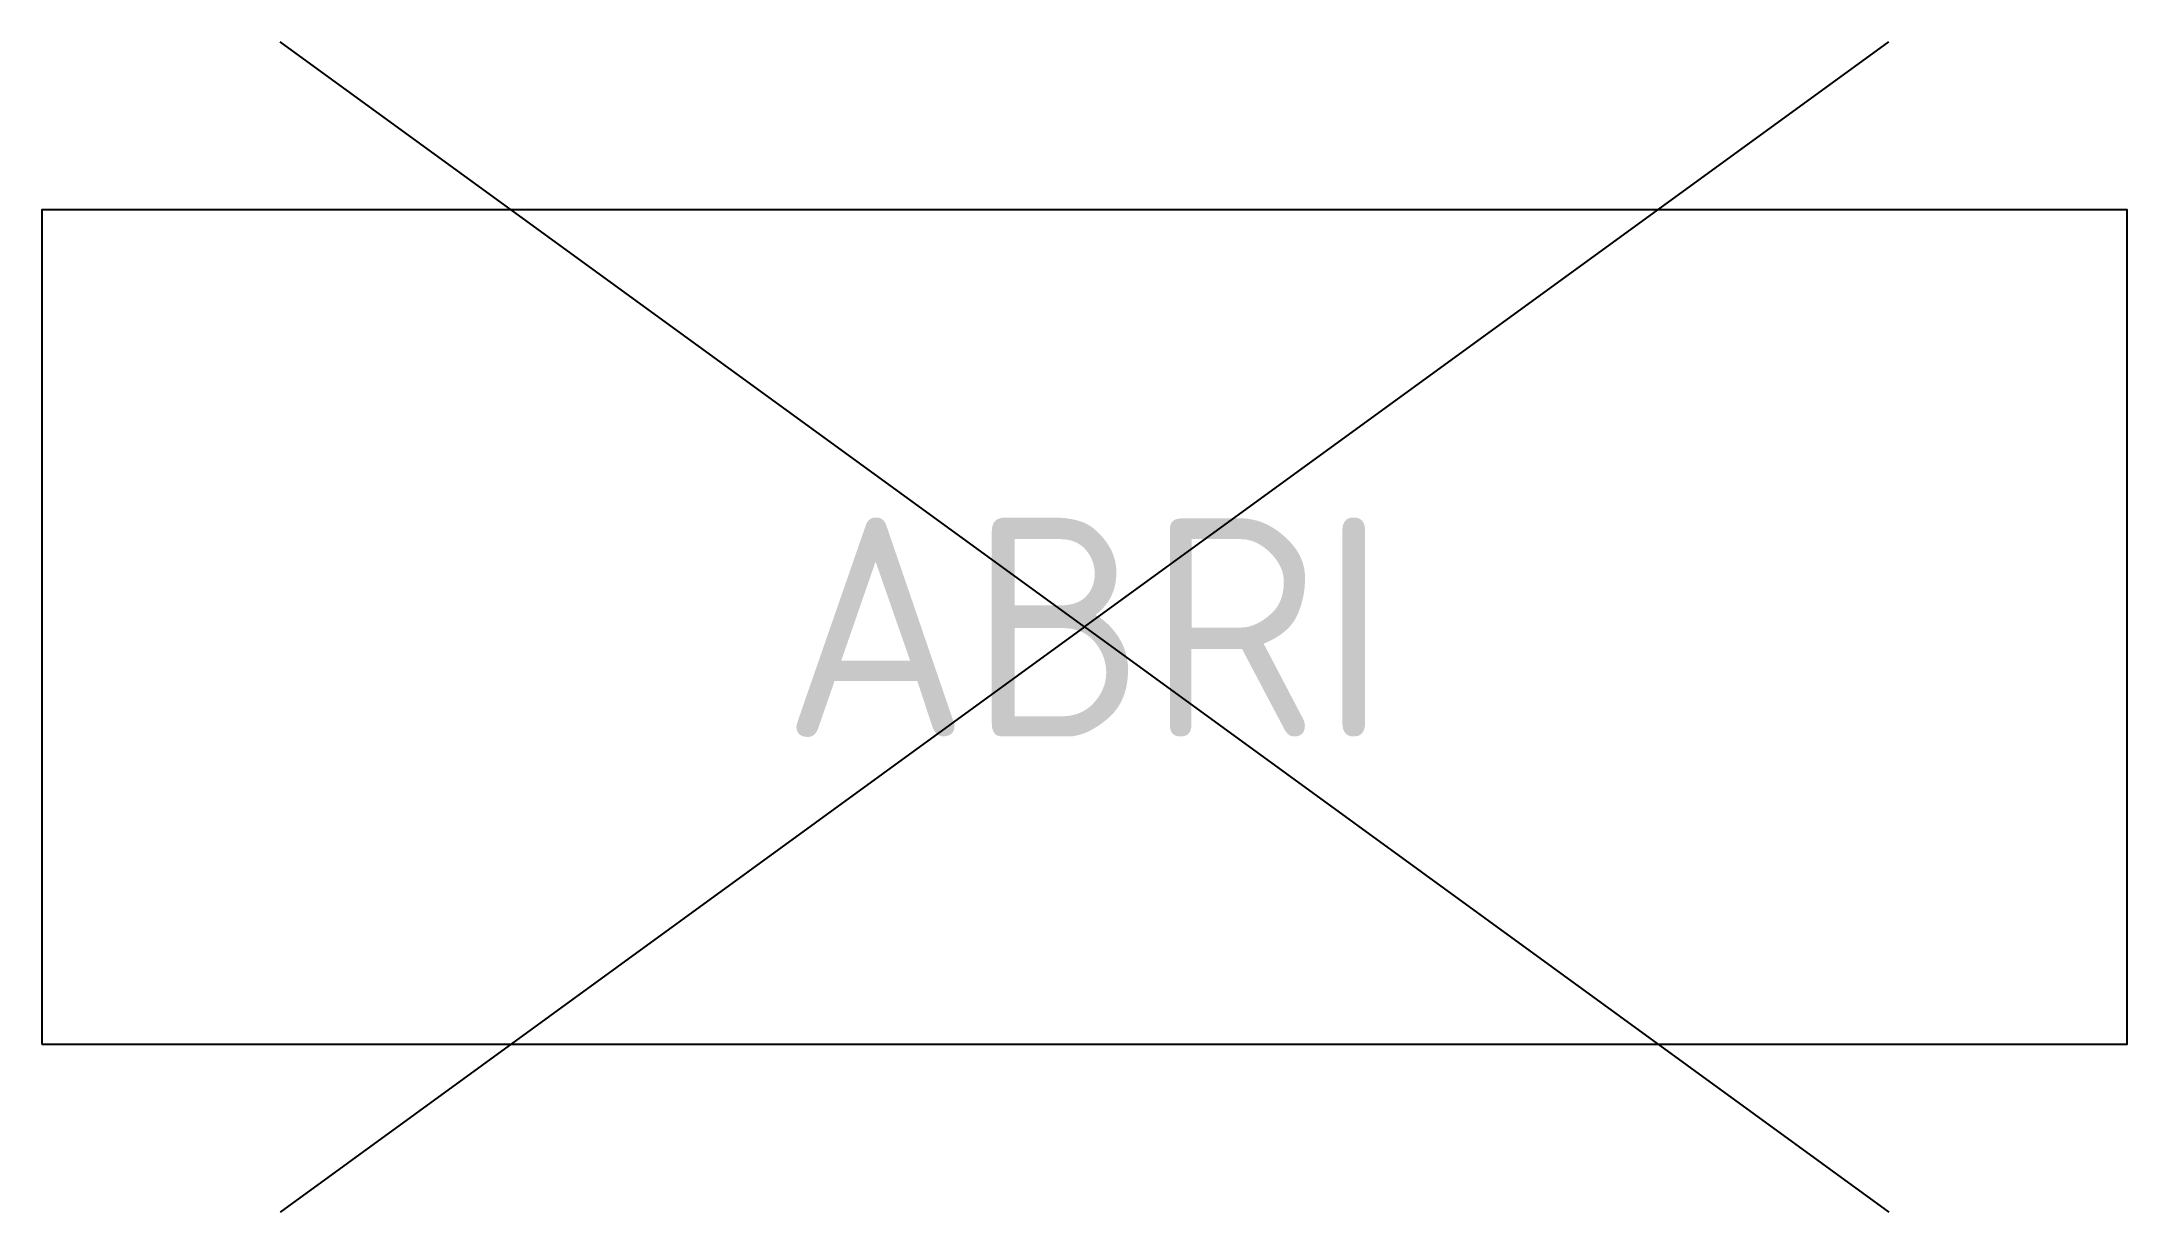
# Model space of a CAD drawing. Header units: metres. Extents: x -2.5 to 2.5, y -1.4 to 1.4.
import ezdxf
from ezdxf.enums import TextEntityAlignment as Align

# ---------------------------------------------------------------- set-up
doc = ezdxf.new("R2010")
doc.units = ezdxf.units.M
doc.header["$LTSCALE"] = 0.2
doc.styles.add('NLCS-ISO', font='NLCS-ISO.ttf')

msp = doc.modelspace()

# ---------------------------------------------------------------- linework, layer by layer
at = {"color": 0}
for q in [(-1.9286, 1.4031), (1.9286, 1.4031), (-1.9286, -1.4031), (1.9286, -1.4031)]:
    msp.add_line((0, 0), q, dxfattribs=at)
at = {"color": 0, "flags": 128}
msp.add_lwpolyline([(-2.5, -1), (2.5, -1), (2.5, 1), (-2.5, 1)], close=True, dxfattribs=at)

# ---------------------------------------------------------------- texts
at = {"style": 'NLCS-ISO'}
msp.add_text('ABRI', height=0.525, dxfattribs=at).set_placement((0, 0), align=Align.MIDDLE_CENTER)

doc.saveas('drawing.dxf')
